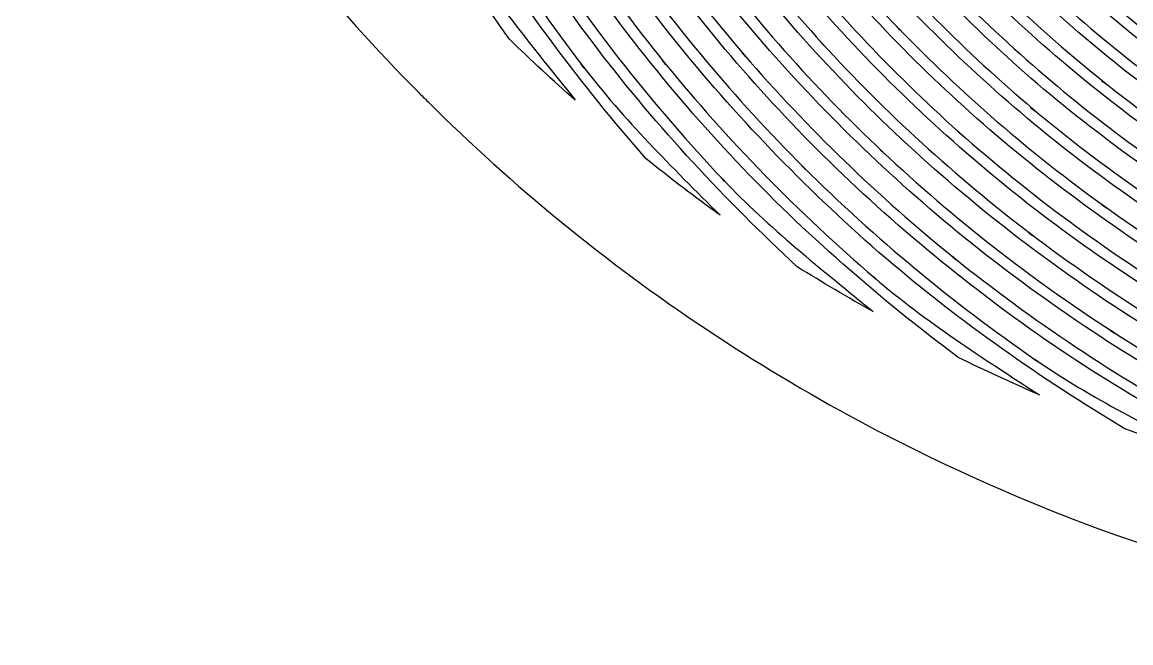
# Model space of a CAD drawing. Extents: x 1 to 1501, y -1248 to 252.
# Drawn here: x 59.7 to 506.5, y -1247.7 to -997.5 of the extents above; entities that cross this region are included whole.
import ezdxf

# ---------------------------------------------------------------- set-up
doc = ezdxf.new("R2010")
doc.units = 0
doc.layers.add('Ebene_1', color=7, linetype='CONTINUOUS')

msp = doc.modelspace()

# ---------------------------------------------------------------- linework, layer by layer
at = {"layer": 'Ebene_1', "color": 7}
for p, q in [((411.8347, -999.0927), (413.40903, -1000.7252)), ((412.69943, -999.8412), (412.6994, -999.8407)), ((381.25558, -1005.2806), (382.73685, -1006.9053)), ((382.06985, -1006.0253), (382.06988, -1006.0256)), ((317.68164, -1012.9624), (318.9884, -1014.5716)), ((318.4029, -1013.6996), (318.40284, -1013.6994)), ((349.84664, -1009.9192), (351.24259, -1011.5401)), ((350.61439, -1010.6641), (350.61444, -1010.6632)), ((284.83013, -1014.362), (286.05546, -1015.9596)), ((285.51646, -1015.1066), (285.51652, -1015.107)), ((494.81238, -1021.0823), (496.64264, -1022.5403)), ((495.78954, -1021.7223), (495.78958, -1021.7223)), ((466.09841, -1031.8278), (467.83558, -1033.2858)), ((467.04068, -1032.4828), (467.04071, -1032.4828)), ((436.32974, -1041.1768), (437.97386, -1042.6387)), ((437.21777, -1041.8317), (437.21774, -1041.8318)), ((405.58005, -1049.0718), (407.13499, -1050.5375)), ((406.41379, -1049.7235), (406.41375, -1049.7228)), ((373.91517, -1055.4657), (375.38092, -1056.9237)), ((374.71782, -1056.1327), (374.71787, -1056.1327)), ((341.3895, -1060.2894), (342.77381, -1061.7474)), ((342.15341, -1060.9604), (342.15339, -1060.9604)), ((494.85891, -1071.1201), (496.64651, -1072.3997)), ((495.81671, -1071.6827), (495.81671, -1071.6821)), ((465.10574, -1082.1868), (466.80415, -1083.4781)), ((466.01316, -1082.7531), (466.01314, -1082.7528)), ((434.27457, -1091.8497), (435.88768, -1093.1526)), ((435.13158, -1092.4196), (435.13157, -1092.4197)), ((402.43135, -1100.0467), (403.96301, -1101.3573)), ((403.25342, -1100.6283), (403.25345, -1100.6287)), ((498.11228, -1121.7306), (499.85337, -1122.8551)), ((499.03517, -1122.2151), (499.03518, -1122.2156)), ((467.30047, -1133.2129), (468.95624, -1134.3491)), ((468.19234, -1133.7131), (468.19237, -1133.7129))]:
    msp.add_line(p, q, dxfattribs=at)
for points in [[(59.65924, -786.7367), (96.98243, -875.95559), (151.20925, -957.11361), (219.35229, -1025.7397)], [(256.06582, -1004.4087), (233.08555, -971.863), (212.60291, -937.6101), (195.49312, -901.6238)], [(291.60064, -1008.3365), (267.35768, -976.4636), (245.99967, -942.5007), (227.77074, -906.8468)], [(324.25809, -1006.7387), (299.9192, -976.5736), (278.31998, -944.3039), (259.70304, -910.3092)], [(220.59311, -912.4426), (239.15163, -948.5195), (260.87699, -982.8754), (285.51652, -1015.1073)], [(356.22539, -1003.5015), (331.88745, -975.0183), (310.13607, -944.4243), (291.22829, -912.0781)], [(387.42878, -998.6736), (363.16657, -971.8258), (341.35362, -942.8668), (322.24171, -912.1399)], [(252.73113, -916.1567), (271.68828, -950.5547), (293.66374, -983.1955), (318.40294, -1013.6991)], [(284.46181, -918.1609), (303.72457, -950.8981), (325.86158, -981.8536), (350.61444, -1010.6622)], [(315.71174, -918.4876), (335.18656, -949.5828), (357.39187, -978.8772), (382.06988, -1006.0256)], [(346.37627, -917.1342), (365.97827, -946.6223), (388.17187, -974.3019), (412.6995, -999.8406)], [(527.14833, -1001.3297), (501.45106, -981.7349), (477.56794, -959.8743), (455.78026, -936.0107)], [(499.78354, -1013.5446), (473.60147, -992.4826), (449.36387, -969.1187), (427.34914, -943.7314)], [(450.68868, -943.5527), (472.91809, -967.7117), (497.26405, -989.8316), (523.44495, -1009.6434)], [(471.31785, -1024.4561), (444.71968, -1001.8688), (420.20081, -976.943), (398.03814, -949.9858)], [(422.00573, -951.1023), (444.4467, -976.795), (469.13574, -1000.4294), (495.78958, -1021.7221)], [(441.78183, -1033.9564), (414.85107, -1009.795), (390.13116, -983.2817), (367.91658, -954.7243)], [(311.13225, -1052.5733), (285.14232, -1022.8256), (261.35305, -991.2131), (240.75298, -957.5009)], [(347.50076, -1053.6002), (320.05493, -1024.4326), (295.25767, -992.8802), (273.39899, -959.3228)], [(379.80535, -1048.5857), (352.44747, -1021.1308), (327.59061, -991.2967), (305.5213, -959.4346)], [(411.24916, -1042.0184), (384.06836, -1016.2371), (359.24281, -988.0845), (337.05817, -957.8966)], [(392.42708, -957.1516), (415.00591, -984.4339), (439.97448, -1009.6449), (467.04071, -1032.4828)], [(233.98651, -963.577), (248.22506, -986.7569), (265.5697, -1007.7347), (282.59279, -1028.931)], [(330.95477, -964.6436), (353.53159, -995.187), (378.78391, -1023.6595), (406.41375, -1049.7231)], [(362.07674, -961.708), (384.69266, -990.5968), (409.83607, -1017.4112), (437.21774, -1041.8319)], [(581.02803, -1022.0054), (553.41891, -1005.2032), (527.37901, -985.9544), (503.21146, -964.4959)], [(266.84964, -965.6397), (289.07908, -999.5808), (314.2785, -1031.479), (342.15349, -1060.9603)], [(299.19685, -965.9729), (321.64775, -998.2064), (346.91837, -1028.3779), (374.71787, -1056.1323)], [(498.91519, -972.511), (523.55402, -994.2225), (550.08713, -1013.6811), (578.20527, -1030.6525)], [(555.08652, -1037.0157), (526.84374, -1018.8052), (500.29245, -998.1003), (475.74215, -975.1516)], [(527.90035, -1050.8239), (499.09177, -1031.1439), (472.10531, -1008.9285), (447.25309, -984.4424)], [(471.18205, -983.0198), (496.19397, -1006.2365), (523.22896, -1027.1713), (551.97277, -1045.5663)], [(499.51989, -1063.3684), (470.21807, -1042.1597), (442.87182, -1018.3764), (417.79849, -992.3064)], [(442.42942, -992.1592), (467.7333, -1016.9253), (495.19307, -1039.3835), (524.49202, -1059.262)], [(469.99936, -1074.5788), (440.2749, -1051.7806), (412.64674, -1026.3763), (387.42878, -998.6736)], [(412.6994, -999.8407), (412.4338, -999.5667), (412.0998, -999.3677), (411.8347, -999.0927)], [(413.40903, -1000.7252), (413.14623, -1000.4522), (412.96173, -1000.1142), (412.69943, -999.8412)], [(412.6995, -999.8406), (438.21697, -1026.2102), (466.02857, -1050.2544), (495.81681, -1071.682)], [(282.59279, -1028.931), (273.54354, -1020.98362), (264.69835, -1012.80686), (256.06582, -1004.4087)], [(439.40473, -1084.3894), (409.33338, -1059.9486), (381.4999, -1032.8767), (356.22539, -1003.5015)], [(382.06988, -1006.0256), (381.82108, -1005.7536), (381.50398, -1005.5536), (381.25558, -1005.2806)], [(372.05402, -1096.1073), (342.8779, -1069.0956), (315.76973, -1039.9157), (291.60064, -1008.3365)], [(407.80581, -1092.7528), (377.4631, -1066.6142), (349.50467, -1037.8282), (324.25809, -1006.7387)], [(382.73685, -1006.9053), (382.48825, -1006.6323), (382.31795, -1006.2983), (382.06985, -1006.0253)], [(382.06988, -1006.0256), (407.71817, -1034.0425), (435.80654, -1059.7185), (466.01314, -1082.7528)], [(318.40284, -1013.6994), (318.18504, -1013.4324), (317.89894, -1013.2294), (317.68164, -1012.9624)], [(318.9884, -1014.5716), (318.7669, -1014.2996), (318.6239, -1013.9716), (318.4029, -1013.6996)], [(318.40294, -1013.6991), (344.05754, -1045.1308), (372.45152, -1074.2223), (403.25355, -1100.6284)], [(350.61444, -1010.6632), (350.38074, -1010.3932), (350.07994, -1010.1892), (349.84664, -1009.9192)], [(351.24259, -1011.5401), (351.00749, -1011.2671), (350.84909, -1010.9371), (350.61439, -1010.6641)], [(350.61444, -1010.6622), (376.30729, -1040.3656), (404.5907, -1067.7261), (435.13157, -1092.4187)], [(586.93363, -1071.1395), (556.22337, -1054.5771), (527.06056, -1035.3017), (499.78354, -1013.5446)], [(285.51652, -1015.107), (285.31032, -1014.839), (285.03593, -1014.631), (284.83013, -1014.362)], [(286.05546, -1015.9596), (285.85036, -1015.6926), (285.72116, -1015.3746), (285.51646, -1015.1066)], [(285.51652, -1015.1073), (302.1947, -1036.794), (321.63418, -1056.0644), (341.00563, -1075.3623)], [(495.78958, -1021.7223), (495.48378, -1021.4803), (495.11768, -1021.3253), (494.81238, -1021.0823)], [(496.64264, -1022.5403), (496.33364, -1022.2943), (496.09804, -1021.9683), (495.78954, -1021.7223)], [(495.78958, -1021.7221), (523.5363, -1043.7057), (553.18764, -1063.1688), (584.39765, -1079.8753)], [(219.35229, -1025.7397), (220.65422, -1027.05133), (221.961, -1028.35813), (223.27259, -1029.6601)], [(560.01511, -1086.5801), (528.66069, -1068.5518), (498.97951, -1047.7596), (471.31785, -1024.4561)], [(223.27259, -1029.6601), (291.89579, -1097.79927), (373.04956, -1152.02346), (462.26349, -1189.3457)], [(467.04071, -1032.4828), (466.74681, -1032.2368), (466.39191, -1032.0738), (466.09841, -1031.8278)], [(531.84401, -1100.8227), (499.89496, -1081.255), (469.76001, -1058.8743), (441.78183, -1033.9564)], [(467.83558, -1033.2858), (467.54668, -1033.0428), (467.32908, -1032.7268), (467.04068, -1032.4828)], [(467.04071, -1032.4828), (495.16925, -1056.0365), (525.33449, -1077.0374), (557.19208, -1095.231)], [(502.43974, -1113.7744), (469.97365, -1092.6088), (439.45994, -1068.5946), (411.24916, -1042.0184)], [(437.21774, -1041.8318), (436.94184, -1041.5878), (436.60534, -1041.4218), (436.32974, -1041.1768)], [(437.21774, -1041.8319), (465.65925, -1067.0181), (496.28232, -1089.6223), (528.73405, -1109.3729)], [(437.97386, -1042.6387), (437.69787, -1042.3937), (437.49337, -1042.0777), (437.21777, -1041.8317)], [(471.87227, -1125.3865), (438.9675, -1102.5655), (408.16059, -1076.8613), (379.80535, -1048.5857)], [(406.41375, -1049.7228), (406.15595, -1049.4808), (405.83755, -1049.3138), (405.58005, -1049.0718)], [(406.41375, -1049.7231), (435.07809, -1076.585), (466.07343, -1100.847), (499.03518, -1122.2159)], [(407.13499, -1050.5375), (406.87029, -1050.2885), (406.67799, -1049.9725), (406.41379, -1049.7235)], [(341.00563, -1075.3623), (330.84819, -1068.03131), (320.8869, -1060.4323), (311.13225, -1052.5733)], [(436.86886, -1132.6384), (404.95536, -1108.7875), (374.8949, -1082.5383), (347.50076, -1053.6002)], [(374.71787, -1056.1327), (374.47047, -1055.8867), (374.16217, -1055.7117), (373.91517, -1055.4657)], [(375.38092, -1056.9237), (375.13652, -1056.6807), (374.96182, -1056.3767), (374.71782, -1056.1327)], [(374.71787, -1056.1323), (403.5177, -1084.7108), (434.79592, -1110.6712), (468.19237, -1133.7125)], [(342.15339, -1060.9604), (341.91939, -1060.7144), (341.6232, -1060.5354), (341.3895, -1060.2894)], [(342.77381, -1061.7474), (342.54351, -1061.5044), (342.38341, -1061.2034), (342.15341, -1060.9604)], [(342.15349, -1060.9603), (360.69013, -1080.4518), (381.79076, -1097.1624), (402.60212, -1114.1772)], [(596.081, -1120.4513), (562.2592, -1104.3303), (529.94803, -1085.2262), (499.51989, -1063.3684)], [(495.81671, -1071.6821), (495.51481, -1071.4661), (495.16051, -1071.3361), (494.85891, -1071.1201)], [(496.64651, -1072.3997), (496.34871, -1072.1867), (496.11411, -1071.8967), (495.81671, -1071.6827)], [(495.81681, -1071.682), (526.72713, -1093.7511), (559.53863, -1113.0243), (593.86694, -1129.2729)], [(568.18908, -1136.4079), (533.68799, -1118.7526), (500.83172, -1098.0599), (469.99936, -1074.5788)], [(539.02533, -1151.1626), (503.90416, -1131.9012), (470.56959, -1109.5549), (439.40473, -1084.3894)], [(466.01314, -1082.7528), (465.72834, -1082.5368), (465.39024, -1082.4028), (465.10574, -1082.1868)], [(466.01314, -1082.7528), (497.3241, -1106.4677), (530.67738, -1127.3517), (565.688, -1145.1558)], [(466.80415, -1083.4781), (466.51875, -1083.2611), (466.29815, -1082.9701), (466.01316, -1082.7531)], [(504.10714, -1161.4144), (470.20292, -1141.1562), (437.81082, -1118.4458), (407.80581, -1092.7528)], [(435.13157, -1092.4197), (434.86357, -1092.2047), (434.54227, -1092.0657), (434.27457, -1091.8497)], [(435.13157, -1092.4187), (466.76284, -1117.8318), (500.58525, -1140.3867), (536.21014, -1159.8123)], [(435.88768, -1093.1526), (435.61378, -1092.9316), (435.40498, -1092.6406), (435.13158, -1092.4196)], [(402.60212, -1114.1772), (392.27017, -1108.40986), (382.08428, -1102.38467), (372.05402, -1096.1073)], [(403.25345, -1100.6287), (402.99745, -1100.4107), (402.68705, -1100.2657), (402.43135, -1100.0467)], [(403.96301, -1101.3573), (403.70472, -1101.1363), (403.51142, -1100.8493), (403.25342, -1100.6283)], [(403.25355, -1100.6284), (423.95853, -1118.2729), (446.85101, -1132.992), (469.67761, -1147.7612)], [(608.49334, -1169.7677), (571.5532, -1154.2833), (536.06151, -1135.5434), (502.43974, -1113.7744)], [(575.51396, -1183.9973), (539.41619, -1167.3228), (504.61727, -1147.9532), (471.87227, -1125.3865)], [(499.03518, -1122.2156), (498.74248, -1122.0266), (498.40478, -1121.9196), (498.11228, -1121.7306)], [(499.85337, -1122.8551), (499.56197, -1122.6671), (499.32627, -1122.4041), (499.03517, -1122.2151)], [(499.03518, -1122.2159), (533.14497, -1144.178), (569.13311, -1163.0701), (606.58553, -1178.6629)], [(469.67761, -1147.7612), (458.61464, -1142.99986), (447.67484, -1137.95729), (436.86886, -1132.6384)], [(468.19237, -1133.7129), (467.91067, -1133.5199), (467.58187, -1133.4059), (467.30047, -1133.2129)], [(468.95624, -1134.3491), (468.68264, -1134.1611), (468.46564, -1133.9021), (468.19234, -1133.7131)], [(468.19237, -1133.7125), (490.7485, -1149.1775), (515.27837, -1161.3141), (539.56044, -1173.8578)], [(539.56044, -1173.8578), (527.63478, -1170.02405), (515.81286, -1165.87479), (504.10714, -1161.4144)], [(462.26349, -1189.3457), (463.56605, -1189.91814), (464.87023, -1190.48688), (466.17602, -1191.0519)], [(466.17602, -1191.0519), (556.54494, -1228.33045), (653.33016, -1247.58219), (751.086, -1247.7239)]]:
    msp.add_open_spline(points, degree=3, dxfattribs=at)

doc.saveas('drawing.dxf')
